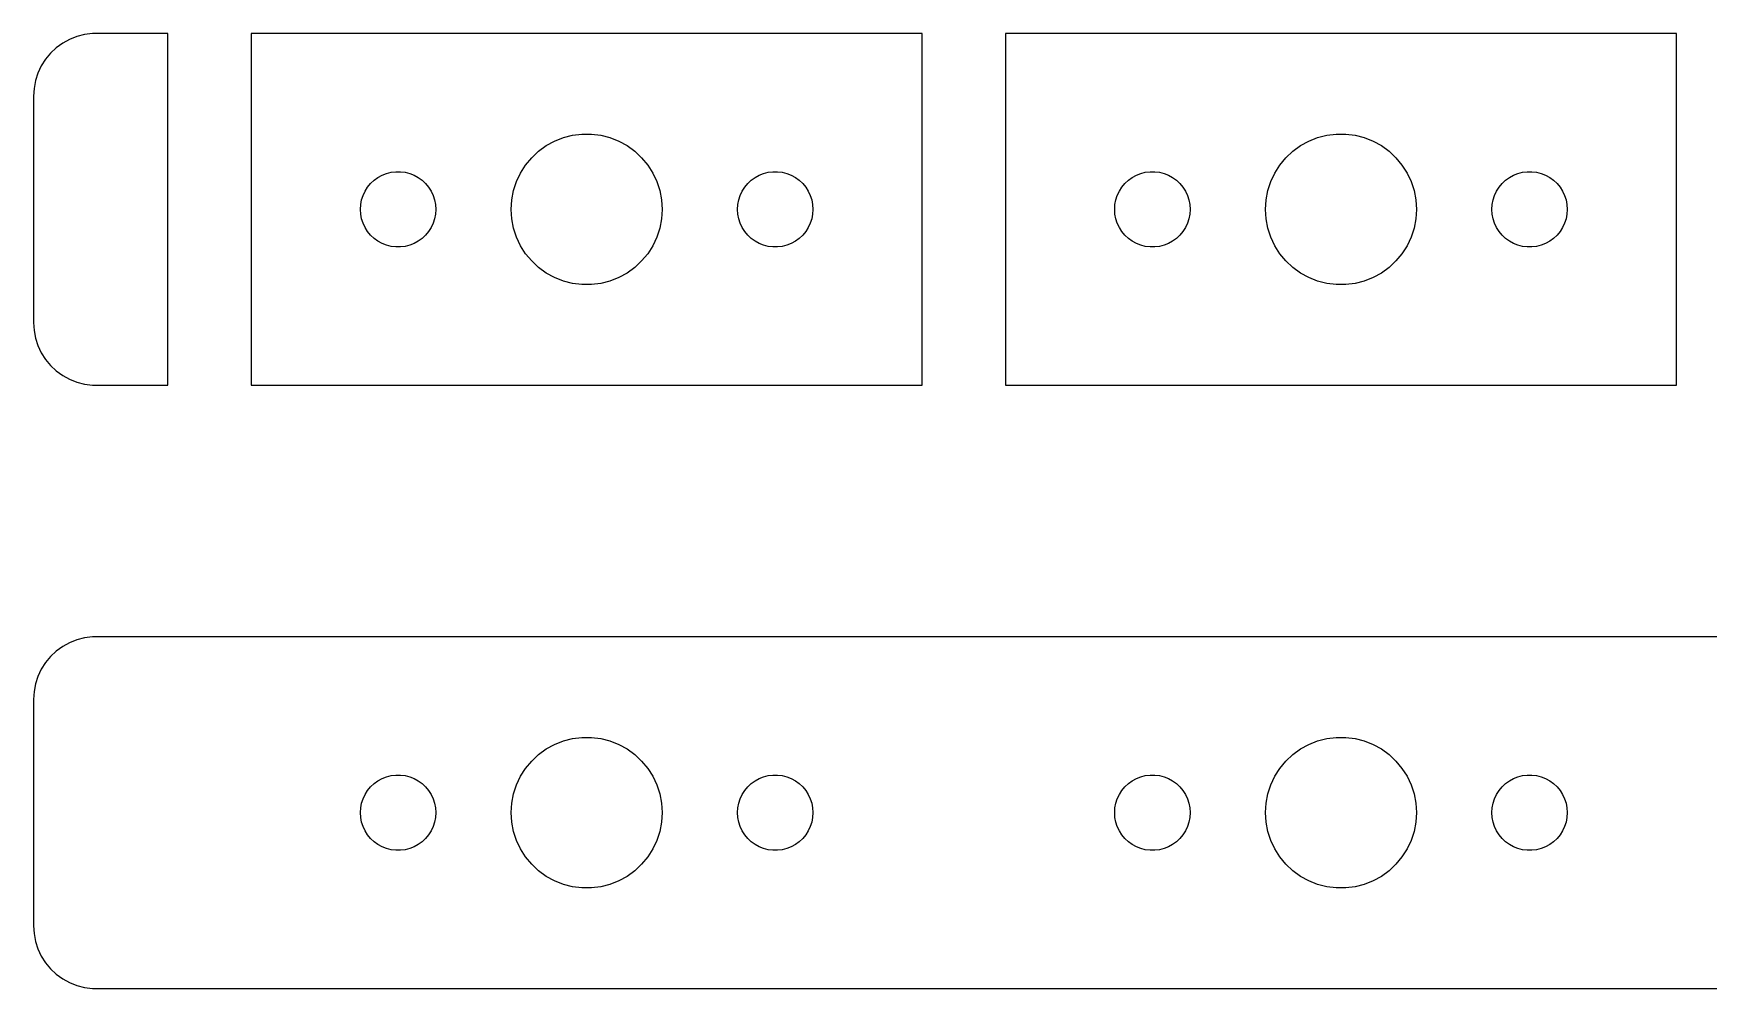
# Model space of a CAD drawing. Header units: metres. Extents: x -142 to 142, y -7 to 79.
# Drawn here: x -142 to -75.4, y -7 to 31 of the extents above; entities that cross this region are included whole.
import ezdxf

# ---------------------------------------------------------------- set-up
doc = ezdxf.new("R2010")
doc.units = ezdxf.units.M

msp = doc.modelspace()

# ---------------------------------------------------------------- linework, layer by layer
for p, q in [((-140.564, 30.7621), (-140.84, 30.6108)), ((-140.273, 30.8776), (-140.564, 30.7621)), ((-139.968, 30.9557), (-140.273, 30.8776)), ((-139.657, 30.9951), (-139.968, 30.9557)), ((-136.653, 30.9951), (-139.657, 30.9951)), ((-136.653, 17.0049), (-136.653, 30.9951)), ((-106.653, 30.9951), (-133.347, 30.9951)), ((-133.347, 30.9951), (-133.347, 17.0049)), ((-106.653, 17.0049), (-106.653, 30.9951)), ((-76.6529, 30.9951), (-103.347, 30.9951)), ((-103.347, 30.9951), (-103.347, 17.0049)), ((-76.6529, 17.0049), (-76.6529, 30.9951)), ((-141.322, 30.2114), (-141.523, 29.9695)), ((-141.094, 30.4263), (-141.322, 30.2114)), ((-140.84, 30.6108), (-141.094, 30.4263)), ((-141.824, 29.4203), (-141.921, 29.1217)), ((-141.691, 29.7044), (-141.824, 29.4203)), ((-141.523, 29.9695), (-141.691, 29.7044)), ((-141.98, 28.8133), (-142, 28.5)), ((-141.921, 29.1217), (-141.98, 28.8133)), ((-142, 28.5), (-142, 19.5)), ((-121.607, 26.533), (-121.277, 26.7145)), ((-121.277, 26.7145), (-120.927, 26.8532)), ((-120.927, 26.8532), (-120.562, 26.9469)), ((-120.562, 26.9469), (-120.188, 26.9941)), ((-120.188, 26.9941), (-119.812, 26.9941)), ((-119.812, 26.9941), (-119.438, 26.9469)), ((-119.438, 26.9469), (-119.073, 26.8532)), ((-119.073, 26.8532), (-118.723, 26.7145)), ((-118.723, 26.7145), (-118.393, 26.533)), ((-91.6075, 26.533), (-91.2773, 26.7145)), ((-91.2773, 26.7145), (-90.927, 26.8532)), ((-90.927, 26.8532), (-90.5621, 26.9469)), ((-90.5621, 26.9469), (-90.1884, 26.9941)), ((-90.1884, 26.9941), (-89.8116, 26.9941)), ((-89.8116, 26.9941), (-89.4379, 26.9469)), ((-89.4379, 26.9469), (-89.073, 26.8532)), ((-89.073, 26.8532), (-88.7227, 26.7145)), ((-88.7227, 26.7145), (-88.3925, 26.533)), ((-122.427, 25.7634), (-122.187, 26.0536)), ((-122.187, 26.0536), (-121.912, 26.3115)), ((-121.912, 26.3115), (-121.607, 26.533)), ((-118.393, 26.533), (-118.088, 26.3115)), ((-118.088, 26.3115), (-117.813, 26.0536)), ((-117.813, 26.0536), (-117.573, 25.7634)), ((-92.427, 25.7634), (-92.1869, 26.0536)), ((-92.1869, 26.0536), (-91.9123, 26.3115)), ((-91.9123, 26.3115), (-91.6075, 26.533)), ((-88.3925, 26.533), (-88.0877, 26.3115)), ((-88.0877, 26.3115), (-87.8131, 26.0536)), ((-87.8131, 26.0536), (-87.573, 25.7634)), ((-128.304, 25.2665), (-128.139, 25.3572)), ((-128.139, 25.3572), (-127.964, 25.4266)), ((-127.964, 25.4266), (-127.781, 25.4734)), ((-127.781, 25.4734), (-127.594, 25.497)), ((-127.594, 25.497), (-127.406, 25.497)), ((-127.406, 25.497), (-127.219, 25.4734)), ((-127.219, 25.4734), (-127.036, 25.4266)), ((-127.036, 25.4266), (-126.861, 25.3572)), ((-126.861, 25.3572), (-126.696, 25.2665)), ((-122.789, 25.1044), (-122.629, 25.4453)), ((-122.629, 25.4453), (-122.427, 25.7634)), ((-117.573, 25.7634), (-117.371, 25.4453)), ((-117.371, 25.4453), (-117.211, 25.1044)), ((-113.304, 25.2665), (-113.139, 25.3572)), ((-113.139, 25.3572), (-112.964, 25.4266)), ((-112.964, 25.4266), (-112.781, 25.4734)), ((-112.781, 25.4734), (-112.594, 25.497)), ((-112.594, 25.497), (-112.406, 25.497)), ((-112.406, 25.497), (-112.219, 25.4734)), ((-112.219, 25.4734), (-112.036, 25.4266)), ((-112.036, 25.4266), (-111.861, 25.3572)), ((-111.861, 25.3572), (-111.696, 25.2665)), ((-98.3037, 25.2665), (-98.1387, 25.3572)), ((-98.1387, 25.3572), (-97.9635, 25.4266)), ((-97.9635, 25.4266), (-97.7811, 25.4734)), ((-97.7811, 25.4734), (-97.5942, 25.497)), ((-97.5942, 25.497), (-97.4058, 25.497)), ((-97.4058, 25.497), (-97.2189, 25.4734)), ((-97.2189, 25.4734), (-97.0365, 25.4266)), ((-97.0365, 25.4266), (-96.8613, 25.3572)), ((-96.8613, 25.3572), (-96.6963, 25.2665)), ((-92.7893, 25.1044), (-92.6289, 25.4453)), ((-92.6289, 25.4453), (-92.427, 25.7634)), ((-87.573, 25.7634), (-87.3711, 25.4453)), ((-87.3711, 25.4453), (-87.2107, 25.1044)), ((-83.3037, 25.2665), (-83.1387, 25.3572)), ((-83.1387, 25.3572), (-82.9635, 25.4266)), ((-82.9635, 25.4266), (-82.7811, 25.4734)), ((-82.7811, 25.4734), (-82.5942, 25.497)), ((-82.5942, 25.497), (-82.4058, 25.497)), ((-82.4058, 25.497), (-82.2189, 25.4734)), ((-82.2189, 25.4734), (-82.0365, 25.4266)), ((-82.0365, 25.4266), (-81.8613, 25.3572)), ((-81.8613, 25.3572), (-81.6963, 25.2665)), ((-128.895, 24.5522), (-128.814, 24.7226)), ((-128.814, 24.7226), (-128.714, 24.8817)), ((-128.714, 24.8817), (-128.593, 25.0268)), ((-128.593, 25.0268), (-128.456, 25.1558)), ((-128.456, 25.1558), (-128.304, 25.2665)), ((-126.696, 25.2665), (-126.544, 25.1558)), ((-126.544, 25.1558), (-126.407, 25.0268)), ((-126.407, 25.0268), (-126.286, 24.8817)), ((-126.286, 24.8817), (-126.186, 24.7226)), ((-126.186, 24.7226), (-126.105, 24.5522)), ((-122.976, 24.376), (-122.906, 24.7461)), ((-122.906, 24.7461), (-122.789, 25.1044)), ((-117.211, 25.1044), (-117.094, 24.7461)), ((-117.094, 24.7461), (-117.024, 24.376)), ((-113.895, 24.5522), (-113.814, 24.7226)), ((-113.814, 24.7226), (-113.714, 24.8817)), ((-113.714, 24.8817), (-113.593, 25.0268)), ((-113.593, 25.0268), (-113.456, 25.1558)), ((-113.456, 25.1558), (-113.304, 25.2665)), ((-111.696, 25.2665), (-111.544, 25.1558)), ((-111.544, 25.1558), (-111.407, 25.0268)), ((-111.407, 25.0268), (-111.286, 24.8817)), ((-111.286, 24.8817), (-111.186, 24.7226)), ((-111.186, 24.7226), (-111.105, 24.5522)), ((-98.8947, 24.5522), (-98.8145, 24.7226)), ((-98.8145, 24.7226), (-98.7135, 24.8817)), ((-98.7135, 24.8817), (-98.5934, 25.0268)), ((-98.5934, 25.0268), (-98.4561, 25.1558)), ((-98.4561, 25.1558), (-98.3037, 25.2665)), ((-96.6963, 25.2665), (-96.5439, 25.1558)), ((-96.5439, 25.1558), (-96.4065, 25.0268)), ((-96.4065, 25.0268), (-96.2865, 24.8817)), ((-96.2865, 24.8817), (-96.1855, 24.7226)), ((-96.1855, 24.7226), (-96.1053, 24.5522)), ((-92.9763, 24.376), (-92.9057, 24.7461)), ((-92.9057, 24.7461), (-92.7893, 25.1044)), ((-87.2107, 25.1044), (-87.0943, 24.7461)), ((-87.0943, 24.7461), (-87.0237, 24.376)), ((-83.8947, 24.5522), (-83.8145, 24.7226)), ((-83.8145, 24.7226), (-83.7135, 24.8817)), ((-83.7135, 24.8817), (-83.5934, 25.0268)), ((-83.5934, 25.0268), (-83.4561, 25.1558)), ((-83.4561, 25.1558), (-83.3037, 25.2665)), ((-81.6963, 25.2665), (-81.5439, 25.1558)), ((-81.5439, 25.1558), (-81.4065, 25.0268)), ((-81.4065, 25.0268), (-81.2865, 24.8817)), ((-81.2865, 24.8817), (-81.1855, 24.7226)), ((-81.1855, 24.7226), (-81.1053, 24.5522)), ((-129, 24), (-128.988, 24.188)), ((-128.988, 23.812), (-129, 24)), ((-128.988, 24.188), (-128.953, 24.373)), ((-128.953, 24.373), (-128.895, 24.5522)), ((-126.105, 24.5522), (-126.047, 24.373)), ((-126.047, 24.373), (-126.012, 24.188)), ((-126.012, 24.188), (-126, 24)), ((-126, 24), (-126.012, 23.812)), ((-123, 24), (-122.976, 24.376)), ((-122.976, 23.624), (-123, 24)), ((-117.024, 24.376), (-117, 24)), ((-117, 24), (-117.024, 23.624)), ((-114, 24), (-113.988, 24.188)), ((-113.988, 23.812), (-114, 24)), ((-113.988, 24.188), (-113.953, 24.373)), ((-113.953, 24.373), (-113.895, 24.5522)), ((-111.105, 24.5522), (-111.047, 24.373)), ((-111.047, 24.373), (-111.012, 24.188)), ((-111.012, 24.188), (-111, 24)), ((-111, 24), (-111.012, 23.812)), ((-99, 24), (-98.9882, 24.188)), ((-98.9882, 23.812), (-99, 24)), ((-98.9882, 24.188), (-98.9529, 24.373)), ((-98.9529, 24.373), (-98.8947, 24.5522)), ((-96.1053, 24.5522), (-96.0471, 24.373)), ((-96.0471, 24.373), (-96.0118, 24.188)), ((-96.0118, 24.188), (-96, 24)), ((-96, 24), (-96.0118, 23.812)), ((-93, 24), (-92.9763, 24.376)), ((-92.9763, 23.624), (-93, 24)), ((-87.0237, 24.376), (-87, 24)), ((-87, 24), (-87.0237, 23.624)), ((-84, 24), (-83.9882, 24.188)), ((-83.9882, 23.812), (-84, 24)), ((-83.9882, 24.188), (-83.9529, 24.373)), ((-83.9529, 24.373), (-83.8947, 24.5522)), ((-81.1053, 24.5522), (-81.0471, 24.373)), ((-81.0471, 24.373), (-81.0118, 24.188)), ((-81.0118, 24.188), (-81, 24)), ((-81, 24), (-81.0118, 23.812)), ((-128.953, 23.627), (-128.988, 23.812)), ((-128.895, 23.4478), (-128.953, 23.627)), ((-128.814, 23.2774), (-128.895, 23.4478)), ((-126.105, 23.4478), (-126.186, 23.2774)), ((-126.047, 23.627), (-126.105, 23.4478)), ((-126.012, 23.812), (-126.047, 23.627)), ((-122.906, 23.2539), (-122.976, 23.624)), ((-117.024, 23.624), (-117.094, 23.2539)), ((-113.953, 23.627), (-113.988, 23.812)), ((-113.895, 23.4478), (-113.953, 23.627)), ((-113.814, 23.2774), (-113.895, 23.4478)), ((-111.105, 23.4478), (-111.186, 23.2774)), ((-111.047, 23.627), (-111.105, 23.4478)), ((-111.012, 23.812), (-111.047, 23.627)), ((-98.9529, 23.627), (-98.9882, 23.812)), ((-98.8947, 23.4478), (-98.9529, 23.627)), ((-98.8145, 23.2774), (-98.8947, 23.4478)), ((-96.1053, 23.4478), (-96.1855, 23.2774)), ((-96.0471, 23.627), (-96.1053, 23.4478)), ((-96.0118, 23.812), (-96.0471, 23.627)), ((-92.9057, 23.2539), (-92.9763, 23.624)), ((-87.0237, 23.624), (-87.0943, 23.2539)), ((-83.9529, 23.627), (-83.9882, 23.812)), ((-83.8947, 23.4478), (-83.9529, 23.627)), ((-83.8145, 23.2774), (-83.8947, 23.4478)), ((-81.1053, 23.4478), (-81.1855, 23.2774)), ((-81.0471, 23.627), (-81.1053, 23.4478)), ((-81.0118, 23.812), (-81.0471, 23.627)), ((-128.714, 23.1183), (-128.814, 23.2774)), ((-128.593, 22.9732), (-128.714, 23.1183)), ((-128.456, 22.8442), (-128.593, 22.9732)), ((-128.304, 22.7335), (-128.456, 22.8442)), ((-128.139, 22.6428), (-128.304, 22.7335)), ((-126.696, 22.7335), (-126.861, 22.6428)), ((-126.544, 22.8442), (-126.696, 22.7335)), ((-126.407, 22.9732), (-126.544, 22.8442)), ((-126.286, 23.1183), (-126.407, 22.9732)), ((-126.186, 23.2774), (-126.286, 23.1183)), ((-122.789, 22.8956), (-122.906, 23.2539)), ((-122.629, 22.5547), (-122.789, 22.8956)), ((-117.211, 22.8956), (-117.371, 22.5547)), ((-117.094, 23.2539), (-117.211, 22.8956)), ((-113.714, 23.1183), (-113.814, 23.2774)), ((-113.593, 22.9732), (-113.714, 23.1183)), ((-113.456, 22.8442), (-113.593, 22.9732)), ((-113.304, 22.7335), (-113.456, 22.8442)), ((-113.139, 22.6428), (-113.304, 22.7335)), ((-111.696, 22.7335), (-111.861, 22.6428)), ((-111.544, 22.8442), (-111.696, 22.7335)), ((-111.407, 22.9732), (-111.544, 22.8442)), ((-111.286, 23.1183), (-111.407, 22.9732)), ((-111.186, 23.2774), (-111.286, 23.1183)), ((-98.7135, 23.1183), (-98.8145, 23.2774)), ((-98.5934, 22.9732), (-98.7135, 23.1183)), ((-98.4561, 22.8442), (-98.5934, 22.9732)), ((-98.3037, 22.7335), (-98.4561, 22.8442)), ((-98.1387, 22.6428), (-98.3037, 22.7335)), ((-96.6963, 22.7335), (-96.8613, 22.6428)), ((-96.5439, 22.8442), (-96.6963, 22.7335)), ((-96.4065, 22.9732), (-96.5439, 22.8442)), ((-96.2865, 23.1183), (-96.4065, 22.9732)), ((-96.1855, 23.2774), (-96.2865, 23.1183)), ((-92.7893, 22.8956), (-92.9057, 23.2539)), ((-92.6289, 22.5547), (-92.7893, 22.8956)), ((-87.2107, 22.8956), (-87.3711, 22.5547)), ((-87.0943, 23.2539), (-87.2107, 22.8956)), ((-83.7135, 23.1183), (-83.8145, 23.2774)), ((-83.5934, 22.9732), (-83.7135, 23.1183)), ((-83.4561, 22.8442), (-83.5934, 22.9732)), ((-83.3037, 22.7335), (-83.4561, 22.8442)), ((-83.1387, 22.6428), (-83.3037, 22.7335)), ((-81.6963, 22.7335), (-81.8613, 22.6428)), ((-81.5439, 22.8442), (-81.6963, 22.7335)), ((-81.4065, 22.9732), (-81.5439, 22.8442)), ((-81.2865, 23.1183), (-81.4065, 22.9732)), ((-81.1855, 23.2774), (-81.2865, 23.1183)), ((-127.964, 22.5734), (-128.139, 22.6428)), ((-127.781, 22.5266), (-127.964, 22.5734)), ((-127.594, 22.503), (-127.781, 22.5266)), ((-127.406, 22.503), (-127.594, 22.503)), ((-127.219, 22.5266), (-127.406, 22.503)), ((-127.036, 22.5734), (-127.219, 22.5266)), ((-126.861, 22.6428), (-127.036, 22.5734)), ((-122.427, 22.2366), (-122.629, 22.5547)), ((-122.187, 21.9464), (-122.427, 22.2366)), ((-117.573, 22.2366), (-117.813, 21.9464)), ((-117.371, 22.5547), (-117.573, 22.2366)), ((-112.964, 22.5734), (-113.139, 22.6428)), ((-112.781, 22.5266), (-112.964, 22.5734)), ((-112.594, 22.503), (-112.781, 22.5266)), ((-112.406, 22.503), (-112.594, 22.503)), ((-112.219, 22.5266), (-112.406, 22.503)), ((-112.036, 22.5734), (-112.219, 22.5266)), ((-111.861, 22.6428), (-112.036, 22.5734)), ((-97.9635, 22.5734), (-98.1387, 22.6428)), ((-97.7811, 22.5266), (-97.9635, 22.5734)), ((-97.5942, 22.503), (-97.7811, 22.5266)), ((-97.4058, 22.503), (-97.5942, 22.503)), ((-97.2189, 22.5266), (-97.4058, 22.503)), ((-97.0365, 22.5734), (-97.2189, 22.5266)), ((-96.8613, 22.6428), (-97.0365, 22.5734)), ((-92.427, 22.2366), (-92.6289, 22.5547)), ((-92.1869, 21.9464), (-92.427, 22.2366)), ((-87.573, 22.2366), (-87.8131, 21.9464)), ((-87.3711, 22.5547), (-87.573, 22.2366)), ((-82.9635, 22.5734), (-83.1387, 22.6428)), ((-82.7811, 22.5266), (-82.9635, 22.5734)), ((-82.5942, 22.503), (-82.7811, 22.5266)), ((-82.4058, 22.503), (-82.5942, 22.503)), ((-82.2189, 22.5266), (-82.4058, 22.503)), ((-82.0365, 22.5734), (-82.2189, 22.5266)), ((-81.8613, 22.6428), (-82.0365, 22.5734)), ((-121.912, 21.6885), (-122.187, 21.9464)), ((-121.607, 21.467), (-121.912, 21.6885)), ((-121.277, 21.2855), (-121.607, 21.467)), ((-118.393, 21.467), (-118.723, 21.2855)), ((-118.088, 21.6885), (-118.393, 21.467)), ((-117.813, 21.9464), (-118.088, 21.6885)), ((-91.9123, 21.6885), (-92.1869, 21.9464)), ((-91.6075, 21.467), (-91.9123, 21.6885)), ((-91.2773, 21.2855), (-91.6075, 21.467)), ((-88.3925, 21.467), (-88.7227, 21.2855)), ((-88.0877, 21.6885), (-88.3925, 21.467)), ((-87.8131, 21.9464), (-88.0877, 21.6885)), ((-120.927, 21.1468), (-121.277, 21.2855)), ((-120.562, 21.0531), (-120.927, 21.1468)), ((-120.188, 21.0059), (-120.562, 21.0531)), ((-119.812, 21.0059), (-120.188, 21.0059)), ((-119.438, 21.0531), (-119.812, 21.0059)), ((-119.073, 21.1468), (-119.438, 21.0531)), ((-118.723, 21.2855), (-119.073, 21.1468)), ((-90.927, 21.1468), (-91.2773, 21.2855)), ((-90.5621, 21.0531), (-90.927, 21.1468)), ((-90.1884, 21.0059), (-90.5621, 21.0531)), ((-89.8116, 21.0059), (-90.1884, 21.0059)), ((-89.4379, 21.0531), (-89.8116, 21.0059)), ((-89.073, 21.1468), (-89.4379, 21.0531)), ((-88.7227, 21.2855), (-89.073, 21.1468)), ((-142, 19.5), (-141.98, 19.1867)), ((-141.98, 19.1867), (-141.921, 18.8783)), ((-141.921, 18.8783), (-141.824, 18.5797)), ((-141.824, 18.5797), (-141.691, 18.2956)), ((-141.691, 18.2956), (-141.523, 18.0305)), ((-141.523, 18.0305), (-141.322, 17.7886)), ((-141.322, 17.7886), (-141.094, 17.5737)), ((-141.094, 17.5737), (-140.84, 17.3892)), ((-140.84, 17.3892), (-140.564, 17.2379)), ((-140.564, 17.2379), (-140.273, 17.1224)), ((-140.273, 17.1224), (-139.968, 17.0443)), ((-139.968, 17.0443), (-139.657, 17.0049)), ((-139.657, 17.0049), (-136.653, 17.0049)), ((-133.347, 17.0049), (-106.653, 17.0049)), ((-103.347, 17.0049), (-76.6529, 17.0049)), ((-140.564, 6.76205), (-140.84, 6.61081)), ((-140.273, 6.87764), (-140.564, 6.76205)), ((-139.968, 6.9557), (-140.273, 6.87764)), ((-139.657, 6.99506), (-139.968, 6.9557)), ((139.657, 6.99506), (-139.657, 6.99506)), ((-141.322, 6.21136), (-141.523, 5.96945)), ((-141.094, 6.42627), (-141.322, 6.21136)), ((-140.84, 6.61081), (-141.094, 6.42627)), ((-141.824, 5.4203), (-141.921, 5.12172)), ((-141.691, 5.70438), (-141.824, 5.4203)), ((-141.523, 5.96945), (-141.691, 5.70438)), ((-141.98, 4.81332), (-142, 4.5)), ((-141.921, 5.12172), (-141.98, 4.81332)), ((-142, 4.5), (-142, -4.5)), ((-121.607, 2.53297), (-121.277, 2.71448)), ((-121.277, 2.71448), (-120.927, 2.85316)), ((-120.927, 2.85316), (-120.562, 2.94685)), ((-120.562, 2.94685), (-120.188, 2.99408)), ((-120.188, 2.99408), (-119.812, 2.99408)), ((-119.812, 2.99408), (-119.438, 2.94685)), ((-119.438, 2.94685), (-119.073, 2.85316)), ((-119.073, 2.85316), (-118.723, 2.71448)), ((-118.723, 2.71448), (-118.393, 2.53297)), ((-91.6075, 2.53297), (-91.2773, 2.71448)), ((-91.2773, 2.71448), (-90.927, 2.85316)), ((-90.927, 2.85316), (-90.5621, 2.94685)), ((-90.5621, 2.94685), (-90.1884, 2.99408)), ((-90.1884, 2.99408), (-89.8116, 2.99408)), ((-89.8116, 2.99408), (-89.4379, 2.94685)), ((-89.4379, 2.94685), (-89.073, 2.85316)), ((-89.073, 2.85316), (-88.7227, 2.71448)), ((-88.7227, 2.71448), (-88.3925, 2.53297)), ((-122.427, 1.76335), (-122.187, 2.05363)), ((-122.187, 2.05363), (-121.912, 2.31154)), ((-121.912, 2.31154), (-121.607, 2.53297)), ((-118.393, 2.53297), (-118.088, 2.31154)), ((-118.088, 2.31154), (-117.813, 2.05363)), ((-117.813, 2.05363), (-117.573, 1.76335)), ((-92.427, 1.76335), (-92.1869, 2.05363)), ((-92.1869, 2.05363), (-91.9123, 2.31154)), ((-91.9123, 2.31154), (-91.6075, 2.53297)), ((-88.3925, 2.53297), (-88.0877, 2.31154)), ((-88.0877, 2.31154), (-87.8131, 2.05363)), ((-87.8131, 2.05363), (-87.573, 1.76335)), ((-128.304, 1.26648), (-128.139, 1.35724)), ((-128.139, 1.35724), (-127.964, 1.42657)), ((-127.964, 1.42657), (-127.781, 1.47342)), ((-127.781, 1.47342), (-127.594, 1.49704)), ((-127.594, 1.49704), (-127.406, 1.49704)), ((-127.406, 1.49704), (-127.219, 1.47342)), ((-127.219, 1.47342), (-127.036, 1.42657)), ((-127.036, 1.42657), (-126.861, 1.35724)), ((-126.861, 1.35724), (-126.696, 1.26648)), ((-122.789, 1.10437), (-122.629, 1.44525)), ((-122.629, 1.44525), (-122.427, 1.76335)), ((-117.573, 1.76335), (-117.371, 1.44525)), ((-117.371, 1.44525), (-117.211, 1.10437)), ((-113.304, 1.26648), (-113.139, 1.35724)), ((-113.139, 1.35724), (-112.964, 1.42657)), ((-112.964, 1.42657), (-112.781, 1.47342)), ((-112.781, 1.47342), (-112.594, 1.49704)), ((-112.594, 1.49704), (-112.406, 1.49704)), ((-112.406, 1.49704), (-112.219, 1.47342)), ((-112.219, 1.47342), (-112.036, 1.42657)), ((-112.036, 1.42657), (-111.861, 1.35724)), ((-111.861, 1.35724), (-111.696, 1.26648)), ((-98.3037, 1.26648), (-98.1387, 1.35724)), ((-98.1387, 1.35724), (-97.9635, 1.42657)), ((-97.9635, 1.42657), (-97.7811, 1.47342)), ((-97.7811, 1.47342), (-97.5942, 1.49704)), ((-97.5942, 1.49704), (-97.4058, 1.49704)), ((-97.4058, 1.49704), (-97.2189, 1.47342)), ((-97.2189, 1.47342), (-97.0365, 1.42657)), ((-97.0365, 1.42657), (-96.8613, 1.35724)), ((-96.8613, 1.35724), (-96.6963, 1.26648)), ((-92.7893, 1.10437), (-92.6289, 1.44525)), ((-92.6289, 1.44525), (-92.427, 1.76335)), ((-87.573, 1.76335), (-87.3711, 1.44525)), ((-87.3711, 1.44525), (-87.2107, 1.10437)), ((-83.3037, 1.26648), (-83.1387, 1.35724)), ((-83.1387, 1.35724), (-82.9635, 1.42657)), ((-82.9635, 1.42657), (-82.7811, 1.47342)), ((-82.7811, 1.47342), (-82.5942, 1.49704)), ((-82.5942, 1.49704), (-82.4058, 1.49704)), ((-82.4058, 1.49704), (-82.2189, 1.47342)), ((-82.2189, 1.47342), (-82.0365, 1.42657)), ((-82.0365, 1.42657), (-81.8613, 1.35724)), ((-81.8613, 1.35724), (-81.6963, 1.26648)), ((-128.895, 0.552185), (-128.814, 0.722626)), ((-128.814, 0.722626), (-128.714, 0.881668)), ((-128.714, 0.881668), (-128.593, 1.02681)), ((-128.593, 1.02681), (-128.456, 1.15576)), ((-128.456, 1.15576), (-128.304, 1.26648)), ((-126.696, 1.26648), (-126.544, 1.15576)), ((-126.544, 1.15576), (-126.407, 1.02681)), ((-126.407, 1.02681), (-126.286, 0.881668)), ((-126.286, 0.881668), (-126.186, 0.722626)), ((-126.186, 0.722626), (-126.105, 0.552185)), ((-122.976, 0.375992), (-122.906, 0.746063)), ((-122.906, 0.746063), (-122.789, 1.10437)), ((-117.211, 1.10437), (-117.094, 0.746063)), ((-117.094, 0.746063), (-117.024, 0.375992)), ((-113.895, 0.552185), (-113.814, 0.722626)), ((-113.814, 0.722626), (-113.714, 0.881668)), ((-113.714, 0.881668), (-113.593, 1.02681)), ((-113.593, 1.02681), (-113.456, 1.15576)), ((-113.456, 1.15576), (-113.304, 1.26648)), ((-111.696, 1.26648), (-111.544, 1.15576)), ((-111.544, 1.15576), (-111.407, 1.02681)), ((-111.407, 1.02681), (-111.286, 0.881668)), ((-111.286, 0.881668), (-111.186, 0.722626)), ((-111.186, 0.722626), (-111.105, 0.552185)), ((-98.8947, 0.552185), (-98.8145, 0.722626)), ((-98.8145, 0.722626), (-98.7135, 0.881668)), ((-98.7135, 0.881668), (-98.5934, 1.02681)), ((-98.5934, 1.02681), (-98.4561, 1.15576)), ((-98.4561, 1.15576), (-98.3037, 1.26648)), ((-96.6963, 1.26648), (-96.5439, 1.15576)), ((-96.5439, 1.15576), (-96.4065, 1.02681)), ((-96.4065, 1.02681), (-96.2865, 0.881668)), ((-96.2865, 0.881668), (-96.1855, 0.722626)), ((-96.1855, 0.722626), (-96.1053, 0.552185)), ((-92.9763, 0.375992), (-92.9057, 0.746063)), ((-92.9057, 0.746063), (-92.7893, 1.10437)), ((-87.2107, 1.10437), (-87.0943, 0.746063)), ((-87.0943, 0.746063), (-87.0237, 0.375992)), ((-83.8947, 0.552185), (-83.8145, 0.722626)), ((-83.8145, 0.722626), (-83.7135, 0.881668)), ((-83.7135, 0.881668), (-83.5934, 1.02681)), ((-83.5934, 1.02681), (-83.4561, 1.15576)), ((-83.4561, 1.15576), (-83.3037, 1.26648)), ((-81.6963, 1.26648), (-81.5439, 1.15576)), ((-81.5439, 1.15576), (-81.4065, 1.02681)), ((-81.4065, 1.02681), (-81.2865, 0.881668)), ((-81.2865, 0.881668), (-81.1855, 0.722626)), ((-81.1855, 0.722626), (-81.1053, 0.552185)), ((-129, 0), (-128.988, 0.187988)), ((-128.988, -0.187988), (-129, 0)), ((-128.988, 0.187988), (-128.953, 0.373032)), ((-128.953, 0.373032), (-128.895, 0.552185)), ((-126.105, 0.552185), (-126.047, 0.373032)), ((-126.047, 0.373032), (-126.012, 0.187988)), ((-126.012, 0.187988), (-126, 0)), ((-126, 0), (-126.012, -0.187988)), ((-123, 0), (-122.976, 0.375992)), ((-122.976, -0.375992), (-123, 0)), ((-117.024, 0.375992), (-117, 0)), ((-117, 0), (-117.024, -0.375992)), ((-114, 0), (-113.988, 0.187988)), ((-113.988, -0.187988), (-114, 0)), ((-113.988, 0.187988), (-113.953, 0.373032)), ((-113.953, 0.373032), (-113.895, 0.552185)), ((-111.105, 0.552185), (-111.047, 0.373032)), ((-111.047, 0.373032), (-111.012, 0.187988)), ((-111.012, 0.187988), (-111, 0)), ((-111, 0), (-111.012, -0.187988)), ((-99, 0), (-98.9882, 0.187988)), ((-98.9882, -0.187988), (-99, 0)), ((-98.9882, 0.187988), (-98.9529, 0.373032)), ((-98.9529, 0.373032), (-98.8947, 0.552185)), ((-96.1053, 0.552185), (-96.0471, 0.373032)), ((-96.0471, 0.373032), (-96.0118, 0.187988)), ((-96.0118, 0.187988), (-96, 0)), ((-96, 0), (-96.0118, -0.187988)), ((-93, 0), (-92.9763, 0.375992)), ((-92.9763, -0.375992), (-93, 0)), ((-87.0237, 0.375992), (-87, 0)), ((-87, 0), (-87.0237, -0.375992)), ((-84, 0), (-83.9882, 0.187988)), ((-83.9882, -0.187988), (-84, 0)), ((-83.9882, 0.187988), (-83.9529, 0.373032)), ((-83.9529, 0.373032), (-83.8947, 0.552185)), ((-81.1053, 0.552185), (-81.0471, 0.373032)), ((-81.0471, 0.373032), (-81.0118, 0.187988)), ((-81.0118, 0.187988), (-81, 0)), ((-81, 0), (-81.0118, -0.187988)), ((-128.953, -0.373032), (-128.988, -0.187988)), ((-128.895, -0.552185), (-128.953, -0.373032)), ((-128.814, -0.722626), (-128.895, -0.552185)), ((-126.105, -0.552185), (-126.186, -0.722626)), ((-126.047, -0.373032), (-126.105, -0.552185)), ((-126.012, -0.187988), (-126.047, -0.373032)), ((-122.906, -0.746063), (-122.976, -0.375992)), ((-117.024, -0.375992), (-117.094, -0.746063)), ((-113.953, -0.373032), (-113.988, -0.187988)), ((-113.895, -0.552185), (-113.953, -0.373032)), ((-113.814, -0.722626), (-113.895, -0.552185)), ((-111.105, -0.552185), (-111.186, -0.722626)), ((-111.047, -0.373032), (-111.105, -0.552185)), ((-111.012, -0.187988), (-111.047, -0.373032)), ((-98.9529, -0.373032), (-98.9882, -0.187988)), ((-98.8947, -0.552185), (-98.9529, -0.373032)), ((-98.8145, -0.722626), (-98.8947, -0.552185)), ((-96.1053, -0.552185), (-96.1855, -0.722626)), ((-96.0471, -0.373032), (-96.1053, -0.552185)), ((-96.0118, -0.187988), (-96.0471, -0.373032)), ((-92.9057, -0.746063), (-92.9763, -0.375992)), ((-87.0237, -0.375992), (-87.0943, -0.746063)), ((-83.9529, -0.373032), (-83.9882, -0.187988)), ((-83.8947, -0.552185), (-83.9529, -0.373032)), ((-83.8145, -0.722626), (-83.8947, -0.552185)), ((-81.1053, -0.552185), (-81.1855, -0.722626)), ((-81.0471, -0.373032), (-81.1053, -0.552185)), ((-81.0118, -0.187988), (-81.0471, -0.373032)), ((-128.714, -0.881668), (-128.814, -0.722626)), ((-128.593, -1.02681), (-128.714, -0.881668)), ((-128.456, -1.15576), (-128.593, -1.02681)), ((-128.304, -1.26648), (-128.456, -1.15576)), ((-128.139, -1.35724), (-128.304, -1.26648)), ((-126.696, -1.26648), (-126.861, -1.35724)), ((-126.544, -1.15576), (-126.696, -1.26648)), ((-126.407, -1.02681), (-126.544, -1.15576)), ((-126.286, -0.881668), (-126.407, -1.02681)), ((-126.186, -0.722626), (-126.286, -0.881668)), ((-122.789, -1.10437), (-122.906, -0.746063)), ((-122.629, -1.44525), (-122.789, -1.10437)), ((-117.211, -1.10437), (-117.371, -1.44525)), ((-117.094, -0.746063), (-117.211, -1.10437)), ((-113.714, -0.881668), (-113.814, -0.722626)), ((-113.593, -1.02681), (-113.714, -0.881668)), ((-113.456, -1.15576), (-113.593, -1.02681)), ((-113.304, -1.26648), (-113.456, -1.15576)), ((-113.139, -1.35724), (-113.304, -1.26648)), ((-111.696, -1.26648), (-111.861, -1.35724)), ((-111.544, -1.15576), (-111.696, -1.26648)), ((-111.407, -1.02681), (-111.544, -1.15576)), ((-111.286, -0.881668), (-111.407, -1.02681)), ((-111.186, -0.722626), (-111.286, -0.881668)), ((-98.7135, -0.881668), (-98.8145, -0.722626)), ((-98.5934, -1.02681), (-98.7135, -0.881668)), ((-98.4561, -1.15576), (-98.5934, -1.02681)), ((-98.3037, -1.26648), (-98.4561, -1.15576)), ((-98.1387, -1.35724), (-98.3037, -1.26648)), ((-96.6963, -1.26648), (-96.8613, -1.35724)), ((-96.5439, -1.15576), (-96.6963, -1.26648)), ((-96.4065, -1.02681), (-96.5439, -1.15576)), ((-96.2865, -0.881668), (-96.4065, -1.02681)), ((-96.1855, -0.722626), (-96.2865, -0.881668)), ((-92.7893, -1.10437), (-92.9057, -0.746063)), ((-92.6289, -1.44525), (-92.7893, -1.10437)), ((-87.2107, -1.10437), (-87.3711, -1.44525)), ((-87.0943, -0.746063), (-87.2107, -1.10437)), ((-83.7135, -0.881668), (-83.8145, -0.722626)), ((-83.5934, -1.02681), (-83.7135, -0.881668)), ((-83.4561, -1.15576), (-83.5934, -1.02681)), ((-83.3037, -1.26648), (-83.4561, -1.15576)), ((-83.1387, -1.35724), (-83.3037, -1.26648)), ((-81.6963, -1.26648), (-81.8613, -1.35724)), ((-81.5439, -1.15576), (-81.6963, -1.26648)), ((-81.4065, -1.02681), (-81.5439, -1.15576)), ((-81.2865, -0.881668), (-81.4065, -1.02681)), ((-81.1855, -0.722626), (-81.2865, -0.881668)), ((-127.964, -1.42657), (-128.139, -1.35724)), ((-127.781, -1.47342), (-127.964, -1.42657)), ((-127.594, -1.49704), (-127.781, -1.47342)), ((-127.406, -1.49704), (-127.594, -1.49704)), ((-127.219, -1.47342), (-127.406, -1.49704)), ((-127.036, -1.42657), (-127.219, -1.47342)), ((-126.861, -1.35724), (-127.036, -1.42657)), ((-122.427, -1.76335), (-122.629, -1.44525)), ((-122.187, -2.05363), (-122.427, -1.76335)), ((-117.573, -1.76335), (-117.813, -2.05363)), ((-117.371, -1.44525), (-117.573, -1.76335)), ((-112.964, -1.42657), (-113.139, -1.35724)), ((-112.781, -1.47342), (-112.964, -1.42657)), ((-112.594, -1.49704), (-112.781, -1.47342)), ((-112.406, -1.49704), (-112.594, -1.49704)), ((-112.219, -1.47342), (-112.406, -1.49704)), ((-112.036, -1.42657), (-112.219, -1.47342)), ((-111.861, -1.35724), (-112.036, -1.42657)), ((-97.9635, -1.42657), (-98.1387, -1.35724)), ((-97.7811, -1.47342), (-97.9635, -1.42657)), ((-97.5942, -1.49704), (-97.7811, -1.47342)), ((-97.4058, -1.49704), (-97.5942, -1.49704)), ((-97.2189, -1.47342), (-97.4058, -1.49704)), ((-97.0365, -1.42657), (-97.2189, -1.47342)), ((-96.8613, -1.35724), (-97.0365, -1.42657)), ((-92.427, -1.76335), (-92.6289, -1.44525)), ((-92.1869, -2.05363), (-92.427, -1.76335)), ((-87.573, -1.76335), (-87.8131, -2.05363)), ((-87.3711, -1.44525), (-87.573, -1.76335)), ((-82.9635, -1.42657), (-83.1387, -1.35724)), ((-82.7811, -1.47342), (-82.9635, -1.42657)), ((-82.5942, -1.49704), (-82.7811, -1.47342)), ((-82.4058, -1.49704), (-82.5942, -1.49704)), ((-82.2189, -1.47342), (-82.4058, -1.49704)), ((-82.0365, -1.42657), (-82.2189, -1.47342)), ((-81.8613, -1.35724), (-82.0365, -1.42657)), ((-121.912, -2.31154), (-122.187, -2.05363)), ((-121.607, -2.53297), (-121.912, -2.31154)), ((-121.277, -2.71448), (-121.607, -2.53297)), ((-118.393, -2.53297), (-118.723, -2.71448)), ((-118.088, -2.31154), (-118.393, -2.53297)), ((-117.813, -2.05363), (-118.088, -2.31154)), ((-91.9123, -2.31154), (-92.1869, -2.05363)), ((-91.6075, -2.53297), (-91.9123, -2.31154)), ((-91.2773, -2.71448), (-91.6075, -2.53297)), ((-88.3925, -2.53297), (-88.7227, -2.71448)), ((-88.0877, -2.31154), (-88.3925, -2.53297)), ((-87.8131, -2.05363), (-88.0877, -2.31154)), ((-120.927, -2.85316), (-121.277, -2.71448)), ((-120.562, -2.94685), (-120.927, -2.85316)), ((-120.188, -2.99408), (-120.562, -2.94685)), ((-119.812, -2.99408), (-120.188, -2.99408)), ((-119.438, -2.94685), (-119.812, -2.99408)), ((-119.073, -2.85316), (-119.438, -2.94685)), ((-118.723, -2.71448), (-119.073, -2.85316)), ((-90.927, -2.85316), (-91.2773, -2.71448)), ((-90.5621, -2.94685), (-90.927, -2.85316)), ((-90.1884, -2.99408), (-90.5621, -2.94685)), ((-89.8116, -2.99408), (-90.1884, -2.99408)), ((-89.4379, -2.94685), (-89.8116, -2.99408)), ((-89.073, -2.85316), (-89.4379, -2.94685)), ((-88.7227, -2.71448), (-89.073, -2.85316)), ((-142, -4.5), (-141.98, -4.81332)), ((-141.98, -4.81332), (-141.921, -5.12172)), ((-141.921, -5.12172), (-141.824, -5.4203)), ((-141.824, -5.4203), (-141.691, -5.70438)), ((-141.691, -5.70438), (-141.523, -5.96945)), ((-141.523, -5.96945), (-141.322, -6.21136)), ((-141.322, -6.21136), (-141.094, -6.42627)), ((-141.094, -6.42627), (-140.84, -6.61081)), ((-140.84, -6.61081), (-140.564, -6.76205)), ((-140.564, -6.76205), (-140.273, -6.87764)), ((-140.273, -6.87764), (-139.968, -6.9557)), ((-139.968, -6.9557), (-139.657, -6.99506)), ((-139.657, -6.99506), (139.657, -6.99506))]:
    msp.add_line(p, q)

doc.saveas('drawing.dxf')
